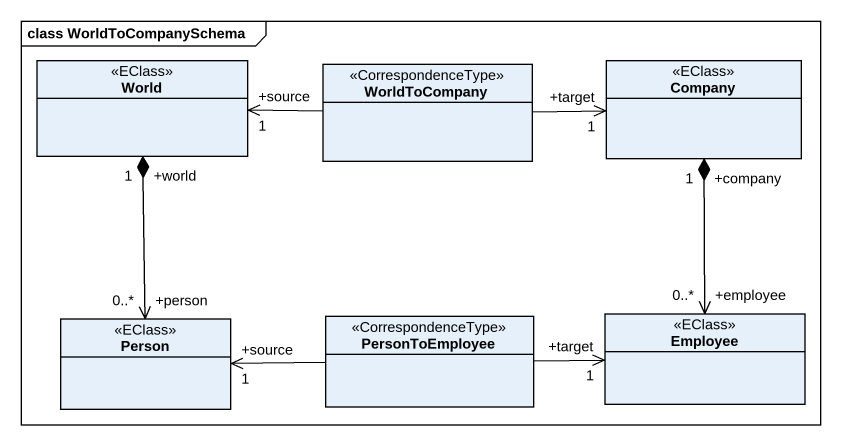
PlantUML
@startuml
mainframe class WorldToCompanySchema
hide circle
hide empty members
class World <<EClass>>
class WorldToCompany <<CorrespondenceType>>
class Company <<EClass>>
class "Person" as Person_ <<EClass>>
class PersonToEmployee <<CorrespondenceType>>
class Employee <<EClass>>
WorldToCompany -left-> "+source\n1" World
WorldToCompany -right-> "+target\n1" Company
Person_ "+person\n0..*" <-up-* "+world\n1" World
PersonToEmployee -left-> "+source\n1" Person_
PersonToEmployee -right-> "+target\n1" Employee
Employee "+employee\n0..*" <-up-* "+company\n1" Company
@enduml
